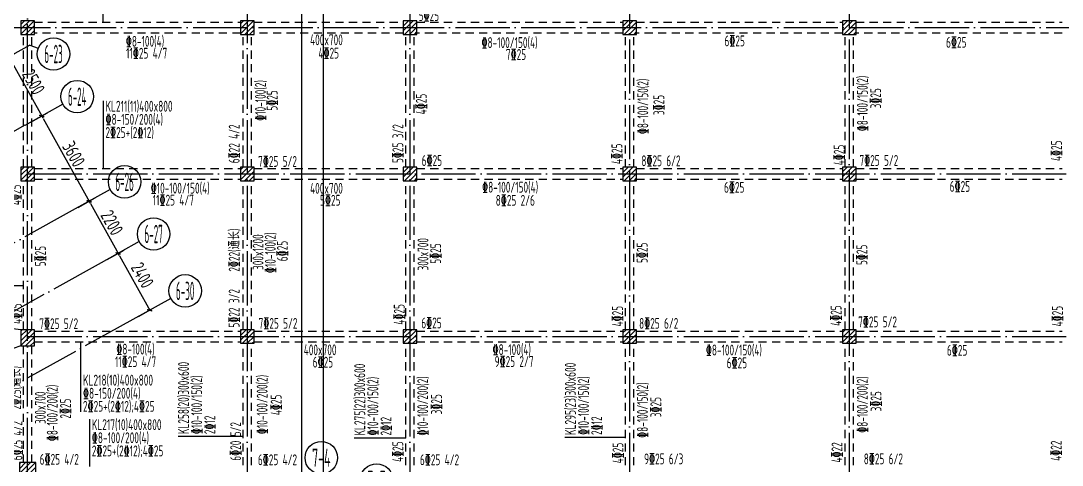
# Model space of a CAD drawing. Header units: millimetres. Extents: x 64473 to 386235, y 427387 to 703525.
# Drawn here: x 226496 to 264896, y 539245 to 555645 of the extents above; entities that cross this region are included whole.
import ezdxf
from ezdxf.enums import TextEntityAlignment as Align

# ---------------------------------------------------------------- set-up
doc = ezdxf.new("R2010")
doc.units = ezdxf.units.MM
doc.header["$LTSCALE"] = 100
doc.header["$PDMODE"] = 35
doc.header["$PDSIZE"] = 200
doc.linetypes.add('3', pattern=[5, 3, -2])
doc.linetypes.add('DOTE', pattern=[2.42, 2, -0.2, 0.02, -0.2])
for name, color, linetype in [('B-TEXT', 7, 'Continuous'), ('COLU', 7, 'Continuous'), ('h斜线-柱', 7, 'Continuous'), ('L-AXIS', 3, 'Continuous'), ('L-dote', 253, 'DOTE'), ('垂直标注', 31, 'Continuous'), ('垂直钢筋', 27, 'Continuous'), ('梁虚线', 4, '3'), ('水平标注', 2, 'Continuous'), ('水平钢筋', 30, 'Continuous')]:
    doc.layers.add(name, color=color, linetype=linetype)
doc.styles.add('_TCH_AXIS', font='tssdeng.shx', dxfattribs={"width": 0.7, "bigfont": 'tssdchn.shx'})
doc.styles.add('COMPLEX', font='tssdeng.shx', dxfattribs={"width": 0.7, "bigfont": 'tssdchn.shx'})
doc.styles.get("Standard").update_dxf_attribs({"font": 'tssdeng.shx', "width": 0.7, "bigfont": 'tssdchn.shx'})
doc.styles.add('TSSD_Dimension', font='Tssdeng.shx', dxfattribs={"width": 0.7, "bigfont": 'tssdchn.shx'})
doc.dimstyles.new('TSSD_100_100$0', dxfattribs={"dimtxt": 300, "dimasz": 100, "dimexe": 250, "dimexo": 250, "dimgap": 100, "dimtad": 1, "dimdec": 0, "dimzin": 0, "dimdsep": 46, "dimtxsty": 'TSSD_Dimension', "dimblk": '_tsdbk', "dimblk1": '_tsdbk', "dimblk2": '_tsdbk', "dimsah": 1, "dimcen": 0, "dimclrt": 7, "dimadec": 0, "dimazin": 0, "dimtfac": 1, "dimtdec": 0, "dimtix": 1, "dimtmove": 2, "dimatfit": 3, "dimldrblk": '_tsdbk', "dimfxl": 1, "dimtolj": 1, "dimtzin": 0, "dimarcsym": 0})
pattern_1 = [(45, (-467527.32, -323147.44), (-89.802561, 89.802561), [])]

# ---------------------------------------------------------------- blocks, each defined once
blk = doc.blocks.new('_tsdbk')
blk.add_line((-1, 0), (0, 0))
at = {"const_width": 0.5}
blk.add_lwpolyline([(-0.7, -0.7), (0.7, 0.7)], dxfattribs=at)
blk = doc.blocks.new('*D152')
at = {"layer": 'Defpoints', "color": 0}
for p in [(228391, 548639), (230085, 547063), (229457, 546715)]:
    blk.add_point(p, dxfattribs=at)
at = {"layer": 'L-AXIS', "color": 0, "lineweight": -2}
for p, q in [((228610, 548760), (229236, 549108)), ((229066, 548899), (230037, 547151)), ((229676, 546836), (230304, 547185))]:
    blk.add_line(p, q, dxfattribs=at)
at = {"layer": 'L-AXIS', "color": 0, "lineweight": -2, "xscale": 100, "yscale": 100, "zscale": 100}
for p, rotation in [((229017, 548987), 119.0453740275032), ((230085, 547063), 299.0453740275032)]:
    blk.add_blockref('_tsdbk', p, dxfattribs=dict(at, rotation=rotation))
at = {"layer": 'L-AXIS', "color": 7, "insert": (229857, 548195), "char_height": 500, "attachment_point": 5, "rotation": 299.0454, "style": 'TSSD_Dimension'}
blk.add_mtext('\\A1;2200', dxfattribs=at)
blk = doc.blocks.new('*D154')
at = {"layer": 'Defpoints', "color": 0}
for p in [(229457, 546715), (231248, 544964), (230623, 544617)]:
    blk.add_point(p, dxfattribs=at)
at = {"layer": 'L-AXIS', "color": 0, "lineweight": -2}
for p, q in [((229676, 546836), (230302, 547184)), ((230132, 546975), (231200, 545051)), ((230841, 544738), (231467, 545085))]:
    blk.add_line(p, q, dxfattribs=at)
at = {"layer": 'L-AXIS', "color": 0, "lineweight": -2, "xscale": 100, "yscale": 100, "zscale": 100}
for p, rotation in [((230083, 547062), 119.0453740275032), ((231248, 544964), 299.0453740275032)]:
    blk.add_blockref('_tsdbk', p, dxfattribs=dict(at, rotation=rotation))
at = {"layer": 'L-AXIS', "color": 7, "insert": (230981, 546257), "char_height": 500, "attachment_point": 5, "rotation": 299.0454, "style": 'TSSD_Dimension'}
blk.add_mtext('\\A1;2400', dxfattribs=at)
blk = doc.blocks.new('_AXISO')
blk.add_circle((0, 0), 0.5)
at = {"layer": 'B-TEXT', "style": 'COMPLEX', "width": 1.450893}
blk.add_attdef('A', text='', height=0.56, dxfattribs=at).set_placement((0.249375, -0.28), (0.749375, -0.28), align=Align.FIT)
blk = doc.blocks.new('*D176')
at = {"layer": 'Defpoints', "color": 0}
for p in [(225428, 553971), (227267, 552133), (226642, 551785)]:
    blk.add_point(p, dxfattribs=at)
at = {"layer": 'L-AXIS', "color": 0, "lineweight": -2}
for p, q in [((225646, 554092), (226272, 554440)), ((226102, 554231), (227219, 552220)), ((226860, 551907), (227486, 552254))]:
    blk.add_line(p, q, dxfattribs=at)
at = {"layer": 'L-AXIS', "color": 0, "lineweight": -2, "xscale": 100, "yscale": 100, "zscale": 100}
for p, rotation in [((226054, 554318), 119.0453740275032), ((227267, 552133), 299.0453740275032)]:
    blk.add_blockref('_tsdbk', p, dxfattribs=dict(at, rotation=rotation))
at = {"layer": 'L-AXIS', "color": 7, "insert": (226966, 553395), "char_height": 500, "attachment_point": 5, "rotation": 299.0454, "style": 'TSSD_Dimension'}
blk.add_mtext('\\A1;2500', dxfattribs=at)
blk = doc.blocks.new('*D177')
at = {"layer": 'Defpoints', "color": 0}
for p in [(226642, 551785), (229015, 548985), (228389, 548638)]:
    blk.add_point(p, dxfattribs=at)
at = {"layer": 'L-AXIS', "color": 0, "lineweight": -2}
for p, q in [((226860, 551907), (227486, 552254)), ((227316, 552045), (228967, 549073)), ((228608, 548759), (229234, 549107))]:
    blk.add_line(p, q, dxfattribs=at)
at = {"layer": 'L-AXIS', "color": 0, "lineweight": -2, "xscale": 100, "yscale": 100, "zscale": 100}
for p, rotation in [((227267, 552133), 119.0453740275032), ((229015, 548985), 299.0453740275032)]:
    blk.add_blockref('_tsdbk', p, dxfattribs=dict(at, rotation=rotation))
at = {"layer": 'L-AXIS', "color": 7, "insert": (228447, 550729), "char_height": 500, "attachment_point": 5, "rotation": 299.0454, "style": 'TSSD_Dimension'}
blk.add_mtext('\\A1;3600', dxfattribs=at)
blk = doc.blocks.new('后浇带现场')
at = {"color": 6, "lineweight": 30}
for points in [[(662200, 674230), (718557, 674230), (718557, 624270), (707583, 624270), (707286, 620897), (700215, 616964), (698139, 620873), (664797, 619534)], [(662200, 673430), (717757, 673430), (717757, 625070), (706851, 625070), (706526, 621390), (700538, 618060), (698609, 621692), (664765, 620333)]]:
    blk.add_lwpolyline(points, dxfattribs=at)

msp = doc.modelspace()

# ---------------------------------------------------------------- hatches: boundary and pattern name
at = {"layer": 'h斜线-柱'}
h = msp.add_hatch(dxfattribs=at)
h.set_pattern_fill('ANSI31', color=256, scale=40, style=0)
h.set_pattern_definition(pattern_1)
h.paths.add_polyline_path([(226496.5, 555144.7), (226996.5, 555144.7), (226996.5, 555644.7), (226496.5, 555644.7)])
h = msp.add_hatch(dxfattribs=at)
h.set_pattern_fill('ANSI31', color=256, scale=40, style=0)
h.set_pattern_definition(pattern_1)
h.paths.add_polyline_path([(234596.5, 555144.7), (235096.5, 555144.7), (235096.5, 555644.7), (234596.5, 555644.7)])
h = msp.add_hatch(dxfattribs=at)
h.set_pattern_fill('ANSI31', color=256, scale=40, style=0)
h.set_pattern_definition([(45, (-475627.32, -317747.44), (-89.802561, 89.802561), [])])
h.paths.add_polyline_path([(240596.5, 555144.7), (241096.5, 555144.7), (241096.5, 555644.7), (240596.5, 555644.7)])
h = msp.add_hatch(dxfattribs=at)
h.set_pattern_fill('ANSI31', color=256, scale=40, style=0)
h.set_pattern_definition([(45, (-467527.32, -317747.44), (-89.802561, 89.802561), [])])
h.paths.add_polyline_path([(248696.5, 555144.7), (249196.5, 555144.7), (249196.5, 555644.7), (248696.5, 555644.7)])
h = msp.add_hatch(dxfattribs=at)
h.set_pattern_fill('ANSI31', color=256, scale=40, style=0)
h.set_pattern_definition(pattern_1)
h.paths.add_polyline_path([(256796.5, 555144.7), (257296.5, 555144.7), (257296.5, 555644.7), (256796.5, 555644.7)])
h = msp.add_hatch(dxfattribs=at)
h.set_pattern_fill('ANSI31', color=256, scale=40, style=0)
h.set_pattern_definition(pattern_1)
h.paths.add_polyline_path([(226496.5, 549744.7), (226996.5, 549744.7), (226996.5, 550244.7), (226496.5, 550244.7)])
h = msp.add_hatch(dxfattribs=at)
h.set_pattern_fill('ANSI31', color=256, scale=40, style=0)
h.set_pattern_definition(pattern_1)
h.paths.add_polyline_path([(234596.5, 549744.7), (235096.5, 549744.7), (235096.5, 550244.7), (234596.5, 550244.7)])
h = msp.add_hatch(dxfattribs=at)
h.set_pattern_fill('ANSI31', color=256, scale=40, style=0)
h.set_pattern_definition([(45, (-475627.32, -323147.44), (-89.802561, 89.802561), [])])
h.paths.add_polyline_path([(240596.5, 549744.7), (241096.5, 549744.7), (241096.5, 550244.7), (240596.5, 550244.7)])
h = msp.add_hatch(dxfattribs=at)
h.set_pattern_fill('ANSI31', color=256, scale=40, style=0)
h.set_pattern_definition(pattern_1)
h.paths.add_polyline_path([(248696.5, 549744.7), (249196.5, 549744.7), (249196.5, 550244.7), (248696.5, 550244.7)])
h = msp.add_hatch(dxfattribs=at)
h.set_pattern_fill('ANSI31', color=256, scale=40, style=0)
h.set_pattern_definition(pattern_1)
h.paths.add_polyline_path([(256796.5, 549744.7), (257296.5, 549744.7), (257296.5, 550244.7), (256796.5, 550244.7)])
h = msp.add_hatch(dxfattribs=at)
h.set_pattern_fill('ANSI31', color=256, scale=40, style=0)
h.set_pattern_definition(pattern_1)
h.paths.add_polyline_path([(226496.5, 543644.7), (226996.5, 543644.7), (226996.5, 544244.7), (226496.5, 544244.7)])
h = msp.add_hatch(dxfattribs=at)
h.set_pattern_fill('ANSI31', color=256, scale=40, style=0)
h.set_pattern_definition(pattern_1)
h.paths.add_polyline_path([(234596.5, 543744.7), (235096.5, 543744.7), (235096.5, 544244.7), (234596.5, 544244.7)])
h = msp.add_hatch(dxfattribs=at)
h.set_pattern_fill('ANSI31', color=256, scale=40, style=0)
h.set_pattern_definition(pattern_1)
h.paths.add_polyline_path([(240596.5, 543744.7), (241096.5, 543744.7), (241096.5, 544244.7), (240596.5, 544244.7)])
h = msp.add_hatch(dxfattribs=at)
h.set_pattern_fill('ANSI31', color=256, scale=40, style=0)
h.set_pattern_definition(pattern_1)
h.paths.add_polyline_path([(248696.5, 543744.7), (249196.5, 543744.7), (249196.5, 544244.7), (248696.5, 544244.7)])
h = msp.add_hatch(dxfattribs=at)
h.set_pattern_fill('ANSI31', color=256, scale=40, style=0)
h.set_pattern_definition(pattern_1)
h.paths.add_polyline_path([(256796.5, 543744.7), (257296.5, 543744.7), (257296.5, 544244.7), (256796.5, 544244.7)])
h = msp.add_hatch(dxfattribs=at)
h.set_pattern_fill('ANSI31', color=256, scale=40, style=0)
h.set_pattern_definition(pattern_1)
h.paths.add_polyline_path([(226446.5, 538744.7), (227046.5, 538744.7), (227046.5, 539344.7), (226446.5, 539344.7)])

# ---------------------------------------------------------------- linework, layer by layer
at = {"layer": 'COLU'}
for points in [[(226496.5, 555144.7), (226996.5, 555144.7), (226996.5, 555644.7), (226496.5, 555644.7)], [(234596.5, 555144.7), (235096.5, 555144.7), (235096.5, 555644.7), (234596.5, 555644.7)], [(240596.5, 555144.7), (241096.5, 555144.7), (241096.5, 555644.7), (240596.5, 555644.7)], [(248696.5, 555144.7), (249196.5, 555144.7), (249196.5, 555644.7), (248696.5, 555644.7)], [(256796.5, 555144.7), (257296.5, 555144.7), (257296.5, 555644.7), (256796.5, 555644.7)], [(226496.5, 549744.7), (226996.5, 549744.7), (226996.5, 550244.7), (226496.5, 550244.7)], [(234596.5, 549744.7), (235096.5, 549744.7), (235096.5, 550244.7), (234596.5, 550244.7)], [(240596.5, 549744.7), (241096.5, 549744.7), (241096.5, 550244.7), (240596.5, 550244.7)], [(248696.5, 549744.7), (249196.5, 549744.7), (249196.5, 550244.7), (248696.5, 550244.7)], [(256796.5, 549744.7), (257296.5, 549744.7), (257296.5, 550244.7), (256796.5, 550244.7)], [(226496.5, 543644.7), (226996.5, 543644.7), (226996.5, 544244.7), (226496.5, 544244.7)], [(234596.5, 543744.7), (235096.5, 543744.7), (235096.5, 544244.7), (234596.5, 544244.7)], [(240596.5, 543744.7), (241096.5, 543744.7), (241096.5, 544244.7), (240596.5, 544244.7)], [(248696.5, 543744.7), (249196.5, 543744.7), (249196.5, 544244.7), (248696.5, 544244.7)], [(256796.5, 543744.7), (257296.5, 543744.7), (257296.5, 544244.7), (256796.5, 544244.7)], [(226446.5, 538744.7), (227046.5, 538744.7), (227046.5, 539344.7), (226446.5, 539344.7)]]:
    msp.add_lwpolyline(points, close=True, dxfattribs=at)
at = {"layer": 'L-AXIS'}
for p, q in [((226831.8, 554750.5), (225427.8, 553970.8)), ((226831.8, 554750.5), (227141, 554633)), ((228045.6, 552565), (226641.6, 551785.2)), ((229793.4, 549417.7), (228389.4, 548638)), ((230863.4, 547495.5), (229459.4, 546715.8)), ((232026.7, 545396.2), (230622.7, 544616.5))]:
    msp.add_line(p, q, dxfattribs=at)
at = {"layer": 'L-dote', "ltscale": 10}
for p, q in [((234846.5, 677819.9), (234846.6, 534412)), ((240846.5, 677819.9), (240846.5, 532994.7)), ((248946.5, 649336), (248946.5, 532994.7)), ((257046.5, 649336), (257046.5, 527494.7)), ((226746.5, 538994.7), (226746.5, 594394.7)), ((220746.5, 555394.7), (298446.5, 555394.7)), ((226640, 551788), (218606.2, 547319.9)), ((226746.5, 549994.7), (298446.5, 549994.7)), ((228389.4, 548638), (204370.8, 535299.4)), ((229457.5, 546714.7), (222470, 542834.2)), ((230622.7, 544616.5), (206604.1, 531277.9)), ((226746.5, 543994.7), (289446.5, 543994.7))]:
    msp.add_line(p, q, dxfattribs=at)
at = {"layer": '垂直标注'}
for p, q in [((224257.6, 545879.5), (226596.5, 545879.5)), ((232294.7, 540310), (234696.5, 540310)), ((238792.4, 540258), (240696.5, 540258)), ((246560.5, 540279.2), (248796.5, 540279.2))]:
    msp.add_line(p, q, dxfattribs=at)
at = {"layer": '梁虚线'}
for p, q in [((226996.5, 555594.7), (234596.5, 555594.7)), ((235096.5, 555594.7), (240596.5, 555594.7)), ((241096.5, 555594.7), (248696.5, 555594.7)), ((249196.5, 555594.7), (256796.5, 555594.7)), ((257296.5, 555594.7), (264896.5, 555594.7)), ((226596.5, 550244.7), (226596.5, 555144.7)), ((226896.5, 550244.7), (226896.5, 555144.7)), ((234596.5, 555194.7), (226996.5, 555194.7)), ((234696.5, 550244.7), (234696.5, 555144.7)), ((234996.5, 550244.7), (234996.5, 555144.7)), ((240596.5, 555194.7), (235096.5, 555194.7)), ((240696.5, 550244.7), (240696.5, 555144.7)), ((240996.5, 550244.7), (240996.5, 555144.7)), ((248696.5, 555194.7), (241096.5, 555194.7)), ((248796.5, 550244.7), (248796.5, 555144.7)), ((249096.5, 550244.7), (249096.5, 555144.7)), ((256796.5, 555194.7), (249196.5, 555194.7)), ((256896.5, 550244.7), (256896.5, 555144.7)), ((257196.5, 550244.7), (257196.5, 555144.7)), ((264896.5, 555194.7), (257296.5, 555194.7)), ((226996.5, 550194.7), (234596.5, 550194.7)), ((235096.5, 550194.7), (240596.5, 550194.7)), ((241096.5, 550194.7), (248696.5, 550194.7)), ((249196.5, 550194.7), (256796.5, 550194.7)), ((257296.5, 550194.7), (264896.5, 550194.7)), ((226596.5, 544244.7), (226596.5, 549744.7)), ((226896.5, 544244.7), (226896.5, 549744.7)), ((226996.5, 549794.7), (234596.5, 549794.7)), ((234696.5, 544244.7), (234696.5, 549744.7)), ((234996.5, 544244.7), (234996.5, 549744.7)), ((235096.5, 549794.7), (240596.5, 549794.7)), ((240696.5, 544244.7), (240696.5, 549744.7)), ((240996.5, 544244.7), (240996.5, 549744.7)), ((241096.5, 549794.7), (248696.5, 549794.7)), ((248796.5, 544244.7), (248796.5, 549744.7)), ((249096.5, 544244.7), (249096.5, 549744.7)), ((249196.5, 549794.7), (256796.5, 549794.7)), ((256896.5, 544244.7), (256896.5, 549744.7)), ((257196.5, 544244.7), (257196.5, 549744.7)), ((257296.5, 549794.7), (264896.5, 549794.7)), ((226496.5, 544244.7), (221553.5, 544690.5)), ((226996.5, 544194.7), (234596.5, 544194.7)), ((235096.5, 544194.7), (240596.5, 544194.7)), ((241096.5, 544194.7), (248696.5, 544194.7)), ((249196.5, 544194.7), (256796.5, 544194.7)), ((257296.5, 544194.7), (264896.5, 544194.7)), ((226996.5, 543794.7), (234596.5, 543794.7)), ((234696.5, 539244.7), (234696.5, 543744.7)), ((234996.5, 539244.7), (234996.5, 543744.7)), ((235096.5, 543794.7), (240596.5, 543794.7)), ((240696.5, 539244.7), (240696.5, 543744.7)), ((240996.5, 539244.7), (240996.5, 543744.7)), ((241096.5, 543794.7), (248696.5, 543794.7)), ((248796.5, 539244.7), (248796.5, 543744.7)), ((249096.5, 539244.7), (249096.5, 543744.7)), ((249196.5, 543794.7), (256796.5, 543794.7)), ((256896.5, 539244.7), (256896.5, 543744.7)), ((257196.5, 539244.7), (257196.5, 543744.7)), ((257296.5, 543794.7), (264896.5, 543794.7)), ((226496.5, 543644.7), (223373.2, 542649.5)), ((226596.5, 539344.7), (226596.5, 543644.7)), ((226896.5, 539344.7), (226896.5, 543644.7))]:
    msp.add_line(p, q, dxfattribs=at)
at = {"layer": '水平标注'}
for p, q in [((229516.8, 558110.8), (229516.8, 555594.7)), ((229536.8, 552694), (229536.8, 550194.7)), ((228707.5, 541216.5), (228707.5, 543794.7)), ((229032.5, 540942.1), (229032.5, 539194.7))]:
    msp.add_line(p, q, dxfattribs=at)

# ---------------------------------------------------------------- block references
at = {"color": 3, "lineweight": 30}
msp.add_blockref('后浇带现场', (-480910.3, -88135.4), dxfattribs=at)
at = {"layer": 'L-AXIS'}
ref = msp.add_blockref('_AXISO', (227701.8, 554419.8), dxfattribs=dict(at, xscale=1199.999999999997, yscale=1200, zscale=1200, rotation=359.999645787379))
ref.add_attrib('A', '6-23', dxfattribs={"color": 7, "height": 678.82, "rotation": 359.99965, "style": '_TCH_AXIS', "width": 0.2625}).set_placement((227362.4, 554080.3), (228041.3, 554080.3), align=Align.FIT)
ref = msp.add_blockref('_AXISO', (228575.7, 552846.1), dxfattribs=dict(at, xscale=1199.999999999997, yscale=1200, zscale=1200, rotation=359.999645787379))
ref.add_attrib('A', '6-24', dxfattribs={"color": 7, "height": 678.82, "rotation": 359.99965, "style": '_TCH_AXIS', "width": 0.256098}).set_placement((228236.3, 552506.7), (228915.2, 552506.7), align=Align.FIT)
ref = msp.add_blockref('_AXISO', (230323.6, 549698.9), dxfattribs=dict(at, xscale=1199.999999999997, yscale=1200, zscale=1200, rotation=359.999645787379))
ref.add_attrib('A', '6-26', dxfattribs={"color": 7, "height": 678.82, "rotation": 359.99965, "style": '_TCH_AXIS', "width": 0.2625}).set_placement((229984.1, 549359.5), (230663, 549359.5), align=Align.FIT)
ref = msp.add_blockref('_AXISO', (231393.6, 547776.7), dxfattribs=dict(at, xscale=1199.999999999997, yscale=1200, zscale=1200, rotation=359.999645787379))
ref.add_attrib('A', '6-27', dxfattribs={"color": 7, "height": 678.82, "rotation": 359.99965, "style": '_TCH_AXIS', "width": 0.2625}).set_placement((231054.2, 547437.2), (231733, 547437.2), align=Align.FIT)
ref = msp.add_blockref('_AXISO', (232556.9, 545677.4), dxfattribs=dict(at, xscale=1199.999999999997, yscale=1200, zscale=1200, rotation=359.999645787379))
ref.add_attrib('A', '6-30', dxfattribs={"color": 7, "height": 678.82, "rotation": 359.99965, "style": '_TCH_AXIS', "width": 0.265823}).set_placement((232217.5, 545338), (232896.3, 545338), align=Align.FIT)
ref = msp.add_blockref('_AXISO', (237577.2, 539521.1), dxfattribs=dict(at, xscale=1199.999999999997, yscale=1200, zscale=1200, rotation=359.9996457873818))
ref.add_attrib('A', '7-4', dxfattribs={"color": 7, "height": 678.82, "rotation": 359.99965, "style": '_TCH_AXIS', "width": 0.33871}).set_placement((237237.8, 539181.7), (237916.6, 539181.7), align=Align.FIT)
ref = msp.add_blockref('_AXISO', (239617.7, 538698.6), dxfattribs=dict(at, xscale=1199.999999999997, yscale=1200, zscale=1200, rotation=359.9996457873818))
ref.add_attrib('A', '7-5', dxfattribs={"color": 7, "height": 678.82, "rotation": 359.99965, "style": '_TCH_AXIS', "width": 0.35}).set_placement((239278.3, 538359.2), (239957.1, 538359.2), align=Align.FIT)

# ---------------------------------------------------------------- texts
at = {"layer": '垂直标注', "width": 0.65}
for s, height, p in [('KL258(20)300x600', 403, (232697.7, 540390.6)), ('KL295(23)300x600', 403, (246963.5, 540359.8)), ('KL275(22)300x600', 403, (239195.4, 540338.6)), ('%%13210-100/150(2)', 402, (233181.3, 540390.6)), ('%%13210-100/150(2)', 402, (239679, 540338.6)), ('%%13210-100/150(2)', 402, (247447.1, 540359.8)), ('2%%13212', 401, (233664.9, 540390.6)), ('2%%13212', 401, (240162.6, 540338.6)), ('2%%13212', 401, (247930.7, 540359.8))]:
    msp.add_text(s, height=height, rotation=90, dxfattribs=at).set_placement(p)
at = {"layer": '垂直钢筋', "color": 0, "width": 0.65}
for s, p in [('%%13210-100(2)', (235533, 551953.2)), ('%%1328-100/150(2)', (249633.1, 551461)), ('%%1328-100/150(2)', (257731, 551568.7)), ('5%%13325', (235964, 552328.8)), ('3%%13325', (258220.9, 552411.2)), ('4%%13325', (241464.3, 552193.2)), ('3%%13325', (250224.3, 552165)), ('5%%13325 3/2', (240598.9, 550395.8)), ('6%%13322 4/2', (234563.8, 550387.6)), ('4%%13325', (248676.9, 550356.3)), ('4%%13325', (256872.9, 550314.3)), ('4%%13325', (264886.9, 550469.9)), ('4%%13325', (226504.9, 548842.2)), ('2%%13322(通长)', (234563.4, 546386.3)), ('300x700', (241529.3, 546432)), ('5%%13325', (241992.9, 546678.7)), ('5%%13325', (249609.8, 546706.9)), ('5%%13325', (257709.9, 546630.9)), ('4%%13325', (240650.8, 544429.8)), ('4%%13325', (248698.7, 544364.5)), ('4%%13325', (256759.4, 544385.8)), ('4%%13325', (264921.6, 544365.9)), ('2%%13325(通长)', (226502.8, 541298.8)), ('%%1328-100/150(2)', (249619.6, 540252.9)), ('%%1328-100/200(2)', (257729.1, 540439.6)), ('300x700', (227416.1, 540765.9)), ('%%1328-100/200(2)', (227856.1, 540130.9)), ('4%%13325', (236111.8, 541091)), ('3%%13325', (242023.4, 541119.2)), ('3%%13325', (258232.3, 541228.3)), ('2%%13325', (228343.9, 540962.1)), ('3%%13325', (250111.5, 541013.5)), ('4%%13325', (240598.1, 539364.6)), ('4%%13325', (248714.8, 539313.4)), ('4%%13322', (256789.9, 539342.5))]:
    msp.add_text(s, height=400, rotation=90, dxfattribs=at).set_placement(p)
at = {"layer": '垂直钢筋', "color": 1, "width": 0.65}
for s, p in [('300x1200', (235445.1, 546449.3)), ('%%13210-100(2)', (235898.6, 546333.4)), ('5%%13325', (227419, 546585.2)), ('6%%13325', (236341.9, 546773)), ('5%%13322 3/2', (234560.9, 544323.1)), ('4%%13325', (226534.6, 544456.8)), ('%%13210-100/200(2)', (235596.1, 540387.7)), ('%%13210-100/200(2)', (241515.7, 540335.5)), ('6%%13325 4/2', (226555.9, 539428.1)), ('6%%13320 5/2', (234618.2, 539408.5)), ('4%%13322', (264874, 539404.5))]:
    msp.add_text(s, height=400, rotation=90, dxfattribs=at).set_placement(p)
at = {"layer": '水平标注', "width": 0.65}
for s, height, p in [('KL211(11)400x800', 403, (229617.4, 552291)), ('%%1328-150/200(4)', 402, (229617.4, 551807.4)), ('2%%13325+(2%%13212)', 401, (229617.4, 551323.8)), ('KL218(10)400x800', 403, (228787.9, 542181.3)), ('%%1328-150/200(4)', 402, (228787.9, 541698.9)), ('2%%13325+(2%%13212);4%%13325', 401, (228787.9, 541216.5)), ('KL217(10)400x800', 403, (229113.1, 540539.1)), ('%%1328-100/200(4)', 402, (229113.1, 540055.5)), ('2%%13325+(2%%13212);4%%13325', 401, (229113.1, 539571.9))]:
    msp.add_text(s, height=height, dxfattribs=at).set_placement(p)
at = {"layer": '水平钢筋', "color": 0, "width": 0.65}
for s, p in [('5%%13325', (241166.7, 555637.6)), ('%%1328-100(4)', (230368.4, 554688.6)), ('400x700', (237162.1, 554742.7)), ('%%1328-100/150(4)', (243484.2, 554641.1)), ('6%%13325', (252443.3, 554703.3)), ('6%%13325', (260614.8, 554652.5)), ('11%%13325 4/7', (230379, 554248.6)), ('4%%13325', (237471, 554253.2)), ('7%%13325', (244383.8, 554201.1)), ('6%%13325', (241278, 550287.6)), ('8%%13325 6/2', (249379.2, 550277.4)), ('7%%13325 5/2', (257421.1, 550291.8)), ('400x700', (237162.1, 549263.2)), ('%%1328-100/150(4)', (243507, 549303.8)), ('6%%13325', (252426.5, 549297.1)), ('6%%13325', (260748.7, 549332.6)), ('5%%13325', (237530, 548822.4)), ('8%%13325 2/6', (244007.6, 548818.9)), ('6%%13325', (241263.8, 544291.9)), ('8%%13325 6/2', (249295.3, 544277.4)), ('7%%13325 5/2', (257373, 544333.7)), ('%%1328-100(4)', (243893.2, 543311.6)), ('400x700', (236928.8, 543301.4)), ('%%1328-100/150(4)', (251756.9, 543294.2)), ('6%%13325', (260645.9, 543284.5)), ('9%%13325 2/7', (243968.4, 542871.6)), ('6%%13325', (252525.1, 542820.7)), ('9%%13325 6/3', (249479.4, 539277.4)), ('8%%13325 6/2', (257579.4, 539277.4))]:
    msp.add_text(s, height=400, dxfattribs=at).set_placement(p)
at = {"layer": '水平钢筋', "color": 1, "width": 0.65}
for s, p in [('7%%13325 5/2', (235246.4, 550255.3)), ('%%13210-100/150(4)', (231285.8, 549267.7)), ('11%%13325 4/7', (231361, 548827.7)), ('7%%13325 5/2', (227177.2, 544266.1)), ('7%%13325 5/2', (235264.5, 544277.4)), ('%%1328-100(4)', (230016.1, 543327.2)), ('11%%13325 4/7', (229970.3, 542862.8)), ('6%%13325', (237259.9, 542847.5)), ('6%%13325 4/2', (227192, 539260.3)), ('6%%13325 4/2', (235237.9, 539244.8)), ('6%%13325 4/2', (241213.6, 539244.8))]:
    msp.add_text(s, height=400, dxfattribs=at).set_placement(p)

# ---------------------------------------------------------------- dimensions: what is measured, and where the dimension line sits
at = {"layer": 'L-AXIS'}
for base, p1, p2, picture, middle in [((227267.3, 552132.7), (225427.8, 553970.8), (226641.6, 551785.2), '*D176', (226966.4, 553395.5)), ((229015.1, 548985.5), (226641.6, 551785.2), (228389.4, 548638), '*D177', (228447.2, 550729)), ((230085.1, 547063.3), (228391.3, 548639.1), (229457.5, 546714.7), '*D152', (229857.1, 548194.8))]:
    dim = msp.add_linear_dim(base=base, p1=p1, p2=p2, angle=299.04537, dimstyle='TSSD_100_100$0', override={"dimtxt": 500}, dxfattribs=at)
    dim.commit()
    dim.dimension.update_dxf_attribs({"geometry": picture, "text_midpoint": middle})
dim = msp.add_linear_dim(base=(231248.4, 544964), p1=(229457.5, 546714.7), p2=(230622.7, 544616.5), angle=299.04537, dimstyle='TSSD_100_100$0', override={"dimtxt": 500}, dxfattribs=at)
dim.commit()
dim.dimension.update_dxf_attribs({"geometry": '*D154', "text_midpoint": (230981.4, 546256.9), "dimtype": 160})

doc.saveas('drawing.dxf')
